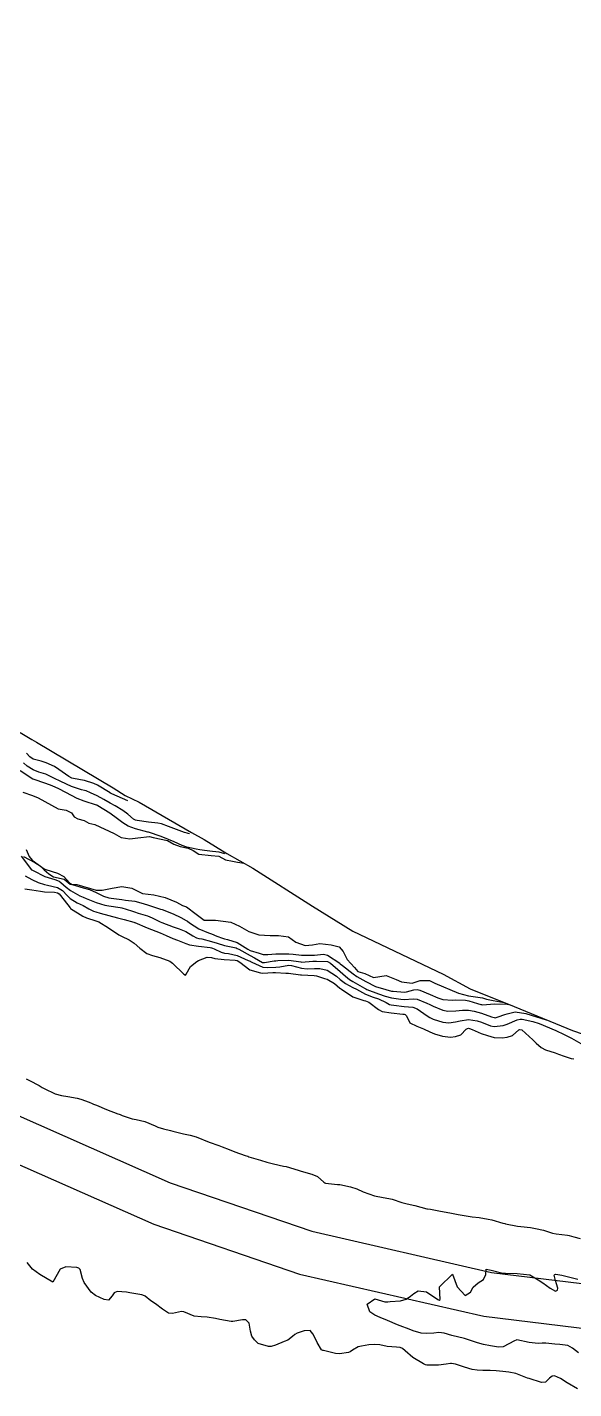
# Model space of a CAD drawing. Header units: metres. Extents: x 307586 to 320046, y 7427249 to 7434250.
# Drawn here: x 309399.5 to 309484.3, y 7432695 to 7432906.3 of the extents above; entities that cross this region are included whole.
import ezdxf

# ---------------------------------------------------------------- set-up
doc = ezdxf.new("R2010")
doc.units = ezdxf.units.M
doc.header["$MEASUREMENT"] = 0
for name, color, linetype in [('Area', 45, 'Continuous'), ('Curvas de Nivel 1m', 11, 'Continuous'), ('Curvas de Nivel 5m', 15, 'Continuous'), ('Hidrografia', 140, 'Continuous'), ('Vias Primárias', 230, 'Continuous')]:
    doc.layers.add(name, color=color, linetype=linetype)

msp = doc.modelspace()

# ---------------------------------------------------------------- linework, layer by layer
at = {"layer": 'Area'}
msp.add_polyline3d([(309398.41, 7432796.81, 708.44), (309400.2, 7432795.7, 711.33), (309400.92, 7432795.33, 710.07), (309412.81, 7432788.23, 707.83), (309414.69, 7432787.05, 708.38), (309416.87, 7432786.01, 707.44), (309424.99, 7432781.31, 706.2), (309426.97, 7432780.22, 706.27), (309430.44, 7432778.04, 706.43), (309434.5, 7432775.78, 706.31), (309443.78, 7432769.84, 706.25), (309449.99, 7432765.97, 708.17), (309464.03, 7432759.3, 708.29), (309468.23, 7432757.04, 710.89), (309475.04, 7432754.27, 710.53), (309484.09, 7432750.57, 715.62), (309517.76, 7432739, 712.2)], dxfattribs=at)
at = {"layer": 'Curvas de Nivel 1m', "flags": 128}
for points, elevation in [([(309415.13, 7432786.21), (309412.64, 7432787.29), (309412.4, 7432787.4), (309412.37, 7432787.41), (309412.34, 7432787.43), (309410.39, 7432788.66), (309409.85, 7432788.92), (309408.39, 7432789.37), (309407.75, 7432789.49), (309406.4, 7432789.72), (309405.93, 7432789.98), (309404.42, 7432791.08), (309403.71, 7432791.53), (309402.43, 7432792.13), (309401.64, 7432792.35), (309400.43, 7432792.69), (309399.91, 7432793.05), (309399.39, 7432793.59)], 709), ([(309424.67, 7432781.1), (309424.46, 7432781.13), (309424.3, 7432781.17), (309423.92, 7432781.29), (309421.43, 7432782.2), (309420.32, 7432782.63), (309419.74, 7432782.76), (309418.32, 7432782.9), (309416.55, 7432783.15), (309416.32, 7432783.21), (309416.19, 7432783.25), (309416, 7432783.38), (309415.1, 7432784.16), (309414.34, 7432784.71), (309413.16, 7432785.42), (309412.35, 7432785.87), (309411.38, 7432786.42), (309410.37, 7432786.97), (309409.3, 7432787.47), (309408.65, 7432787.75), (309408.38, 7432787.82), (309407.94, 7432787.92), (309406.38, 7432788.43), (309404.71, 7432789.2), (309404.39, 7432789.35), (309404.28, 7432789.41), (309404.04, 7432789.53), (309402.4, 7432790.34), (309401.29, 7432790.68), (309400.41, 7432791), (309399.51, 7432791.58), (309398.93, 7432792.1)], 708), ([(309430.15, 7432777.96), (309429.27, 7432778.22), (309428.26, 7432778.37), (309427.01, 7432778.5), (309426.27, 7432778.61), (309425.7, 7432778.7), (309424.27, 7432779.03), (309423.52, 7432779.3), (309422.28, 7432779.83), (309421.4, 7432780.2), (309420.29, 7432780.65), (309418.33, 7432781.33), (309418.3, 7432781.34), (309418.23, 7432781.36), (309416.31, 7432781.85), (309415.18, 7432782.26), (309414.32, 7432782.78), (309413.5, 7432783.42), (309412.33, 7432784.27), (309410.45, 7432785.45), (309410.34, 7432785.51), (309410.25, 7432785.54), (309408.35, 7432786.18), (309407.26, 7432786.59), (309406.37, 7432787.01), (309405.48, 7432787.51), (309404.38, 7432788.07), (309403.37, 7432788.53), (309402.39, 7432788.92), (309400.42, 7432789.55), (309400.39, 7432789.55), (309398.41, 7432790.87)], 707), ([(309399.33, 7432778.65), (309399.81, 7432777.58), (309400.24, 7432776.99), (309402.11, 7432775.67), (309402.22, 7432775.6), (309402.36, 7432775.55), (309404.22, 7432774.97), (309405.18, 7432774.48), (309406.04, 7432773.5), (309406.12, 7432773.42), (309406.2, 7432773.36), (309406.47, 7432773.23), (309408.2, 7432772.72), (309409.18, 7432772.45), (309410.19, 7432772), (309411.33, 7432771.44), (309412.18, 7432771.16), (309412.5, 7432771.1), (309414.18, 7432770.89), (309414.76, 7432770.81), (309416.17, 7432770.62), (309417.14, 7432770.4), (309418.16, 7432770.08), (309420.03, 7432769.46), (309420.15, 7432769.42), (309420.45, 7432769.33), (309422.15, 7432768.69), (309423.34, 7432768.1), (309424.14, 7432767.66), (309424.36, 7432767.51), (309424.66, 7432767.28), (309426.12, 7432766.37), (309427.63, 7432765.73), (309428.11, 7432765.56), (309428.89, 7432765.23), (309429.79, 7432764.91), (309430.1, 7432764.82), (309430.59, 7432764.71), (309432.09, 7432764.21), (309433.72, 7432763.17), (309434.08, 7432762.99), (309435.48, 7432762.55), (309436.08, 7432762.38), (309436.84, 7432762.36), (309438.08, 7432762.46), (309439.45, 7432762.48), (309440.08, 7432762.46), (309440.77, 7432762.39), (309442.07, 7432762.27), (309442.88, 7432762.25), (309444.08, 7432762.28), (309445.44, 7432762.39), (309446.08, 7432762.26), (309447.99, 7432761), (309448.06, 7432760.94), (309448.39, 7432760.66), (309450.04, 7432759.36), (309450.61, 7432758.96), (309452.03, 7432758.17), (309453.54, 7432757.41), (309454.02, 7432757.24), (309454.27, 7432757.18), (309455.11, 7432756.91), (309456.01, 7432756.69), (309456.25, 7432756.66), (309458.01, 7432756.54), (309458.32, 7432756.56), (309459.5, 7432756.86), (309460.01, 7432756.95), (309460.41, 7432756.85), (309462, 7432756.15), (309463.19, 7432755.62), (309463.99, 7432755.36), (309465.49, 7432755.28), (309465.99, 7432755.32), (309467.48, 7432755.27), (309467.99, 7432755.17), (309469.37, 7432754.74), (309469.87, 7432754.62), (309469.98, 7432754.6), (309470.14, 7432754.56), (309471.98, 7432754.69), (309472, 7432754.69), (309473.98, 7432754.65), (309474.02, 7432754.65), (309474.06, 7432754.65), (309474.15, 7432754.62)], 707), ([(309398.58, 7432777.6), (309399.71, 7432776.1), (309400.11, 7432775.57), (309400.17, 7432775.51), (309400.22, 7432775.48), (309400.41, 7432775.38), (309402.21, 7432774.49), (309403.76, 7432773.98), (309404.21, 7432773.86), (309404.43, 7432773.75), (309404.7, 7432773.52), (309405.52, 7432772.83), (309406.19, 7432772.32), (309407.67, 7432771.49), (309408.18, 7432771.24), (309408.62, 7432771.03), (309410.17, 7432770.43), (309411.56, 7432770.04), (309412.16, 7432769.91), (309413.92, 7432769.65), (309414.16, 7432769.6), (309414.87, 7432769.4), (309415.84, 7432769.07), (309416.15, 7432768.97), (309416.73, 7432768.79), (309418.14, 7432768.35), (309418.87, 7432768.07), (309420.13, 7432767.44), (309420.37, 7432767.33), (309422.12, 7432766.67), (309423.06, 7432766.36), (309424.11, 7432765.93), (309425.21, 7432765.27), (309425.77, 7432764.94), (309426.1, 7432764.85), (309426.58, 7432764.77), (309428.09, 7432764.4), (309428.98, 7432764.12), (309430.09, 7432763.76), (309431.9, 7432763.38), (309432.08, 7432763.32), (309432.31, 7432763.19), (309434.07, 7432762.22), (309434.78, 7432761.87), (309436.01, 7432761.14), (309436.06, 7432761.11), (309436.09, 7432761.11), (309436.31, 7432761.14), (309437.82, 7432761.37), (309438.07, 7432761.39), (309438.37, 7432761.41), (309440.07, 7432761.49), (309441.94, 7432761.2), (309442.06, 7432761.19), (309443.81, 7432761.31), (309444.07, 7432761.33), (309444.36, 7432761.34), (309446.07, 7432761.26), (309446.57, 7432761.01), (309448.04, 7432759.75), (309448.88, 7432758.99), (309449.52, 7432758.47), (309450.02, 7432758.16), (309451.84, 7432757.13), (309452.01, 7432757.03), (309452.2, 7432756.95), (309454, 7432756.26), (309455.01, 7432755.9), (309455.99, 7432755.65), (309457.45, 7432755.42), (309457.99, 7432755.39), (309459.36, 7432755.49), (309459.99, 7432755.44), (309461.51, 7432754.83), (309461.98, 7432754.58), (309462.45, 7432754.36), (309463.97, 7432753.74), (309464.75, 7432753.58), (309465.97, 7432753.6), (309467.03, 7432753.72), (309467.97, 7432753.72), (309468.81, 7432753.59), (309469.97, 7432753.27), (309471.52, 7432752.71), (309471.96, 7432752.57), (309472.11, 7432752.56), (309472.55, 7432752.7), (309473.61, 7432753.05), (309473.97, 7432753.16), (309475.19, 7432753.45), (309476.86, 7432753.21), (309479.98, 7432752.21)], 708), ([(309399.2, 7432774.57), (309400.21, 7432773.99), (309401.19, 7432773.56), (309402.2, 7432773.21), (309402.62, 7432773.12), (309404.2, 7432772.74), (309404.96, 7432772.29), (309405.72, 7432771.51), (309406.18, 7432771.06), (309407.26, 7432770.39), (309408.16, 7432769.95), (309409.07, 7432769.47), (309409.79, 7432769.1), (309410.15, 7432768.96), (309410.8, 7432768.79), (309412.14, 7432768.43), (309413.5, 7432768.06), (309414.14, 7432767.89), (309414.52, 7432767.79), (309416.04, 7432767.38), (309416.13, 7432767.35), (309416.18, 7432767.33), (309418.12, 7432766.48), (309419.45, 7432766), (309420.11, 7432765.74), (309421.03, 7432765.32), (309422.1, 7432764.84), (309422.82, 7432764.57), (309424.09, 7432764.09), (309424.69, 7432763.88), (309426.09, 7432763.64), (309427.87, 7432763.46), (309428.08, 7432763.42), (309428.22, 7432763.37), (309428.5, 7432763.23), (309429.56, 7432762.7), (309430.08, 7432762.59), (309430.74, 7432762.54), (309432.07, 7432762.23), (309433.79, 7432761.45), (309434.06, 7432761.31), (309434.16, 7432761.26), (309434.33, 7432761.17), (309436.05, 7432760.41), (309436.85, 7432760.33), (309438.05, 7432760.42), (309438.69, 7432760.47), (309440.06, 7432760.69), (309440.49, 7432760.65), (309442.05, 7432760.26), (309442.95, 7432760.16), (309444.05, 7432760.19), (309444.89, 7432760.2), (309446.05, 7432759.94), (309447.46, 7432759.01), (309448.03, 7432758.49), (309448.87, 7432757.84), (309450.02, 7432757.25), (309450.56, 7432756.96), (309452, 7432756.19), (309453.18, 7432755.76), (309453.99, 7432755.48), (309455.17, 7432754.91), (309455.68, 7432754.61), (309455.98, 7432754.53), (309456.39, 7432754.48), (309457.98, 7432754.3), (309459.3, 7432754.19), (309459.97, 7432753.95), (309461.55, 7432752.83), (309461.96, 7432752.57), (309462.45, 7432752.34), (309463.95, 7432751.84), (309464.9, 7432751.74), (309465.95, 7432751.89), (309466.65, 7432752.08), (309467.96, 7432752.29), (309469.31, 7432752.09), (309469.95, 7432751.87), (309471.36, 7432751.31), (309471.95, 7432751.18), (309473.31, 7432751.34), (309473.95, 7432751.54), (309475.52, 7432752.23), (309475.96, 7432752.35), (309476.27, 7432752.35), (309477.96, 7432751.99), (309478.9, 7432751.68), (309481.48, 7432750.59), (309481.94, 7432750.37), (309482.36, 7432750.16), (309483.93, 7432749.39), (309485.4, 7432748.55)], 709), ([(309399.32, 7432743.06), (309399.84, 7432742.81), (309401.35, 7432742.04), (309401.82, 7432741.75), (309402.15, 7432741.55), (309403.81, 7432740.74), (309404.83, 7432740.5), (309405.81, 7432740.34), (309407.22, 7432740.06), (309407.8, 7432739.94), (309409.13, 7432739.46), (309409.57, 7432739.23), (309409.79, 7432739.15), (309410.26, 7432738.97), (309411.78, 7432738.29), (309413.56, 7432737.62), (309413.77, 7432737.57), (309413.91, 7432737.54), (309414.23, 7432737.4), (309415.77, 7432736.87), (309416.39, 7432736.75), (309417.76, 7432736.43), (309419.33, 7432735.76), (309419.75, 7432735.58), (309420.64, 7432735.32), (309421.74, 7432735.05), (309422.09, 7432734.96), (309423.74, 7432734.56), (309424.8, 7432734.34), (309425.73, 7432734.08), (309427.72, 7432733.24), (309429.21, 7432732.71), (309429.72, 7432732.54), (309430.81, 7432732.1), (309431.71, 7432731.72), (309433.3, 7432731.17), (309433.7, 7432731.05), (309433.88, 7432730.99), (309435.69, 7432730.43), (309436.68, 7432730.14), (309437.68, 7432729.87), (309439.24, 7432729.54), (309439.68, 7432729.45), (309440.87, 7432729.08), (309441.67, 7432728.82), (309442.01, 7432728.73), (309443.67, 7432728.29), (309444.53, 7432727.91), (309445.51, 7432727.02), (309445.65, 7432726.92), (309445.79, 7432726.88), (309447.65, 7432726.69), (309447.99, 7432726.65), (309449.64, 7432726.33), (309450.61, 7432725.99), (309451.63, 7432725.55), (309453.37, 7432724.93), (309453.62, 7432724.86), (309455.28, 7432724.56), (309455.62, 7432724.51), (309456.12, 7432724.39), (309457.61, 7432723.9), (309458.43, 7432723.68), (309459.61, 7432723.43), (309461.51, 7432722.92), (309461.6, 7432722.9), (309462.08, 7432722.83), (309463.6, 7432722.56), (309465.07, 7432722.26), (309465.6, 7432722.16), (309466.36, 7432722.01), (309467.59, 7432721.79), (309468.52, 7432721.68), (309469.59, 7432721.55), (309470.99, 7432721.31), (309471.59, 7432721.17), (309473.27, 7432720.69), (309473.58, 7432720.6), (309473.69, 7432720.58), (309475.58, 7432720.2), (309476.08, 7432720.15), (309477.57, 7432720), (309478.33, 7432719.87), (309479.57, 7432719.58), (309481.01, 7432719.14), (309481.56, 7432719.01), (309483.31, 7432718.82), (309483.56, 7432718.77), (309484.28, 7432718.56), (309485.28, 7432718.27)], 711), ([(309484.84, 7432694.98), (309483.28, 7432695.9), (309482.22, 7432696.58), (309481.3, 7432696.98), (309480.94, 7432696.95), (309480.52, 7432696.6), (309479.88, 7432696.01), (309479.28, 7432695.96), (309477.38, 7432696.55), (309477.29, 7432696.58), (309477.13, 7432696.64), (309475.3, 7432697.33), (309474.2, 7432697.57), (309473.3, 7432697.65), (309472.26, 7432697.74), (309471.3, 7432697.81), (309470.2, 7432697.82), (309469.3, 7432697.85), (309468.54, 7432697.97), (309467.31, 7432698.34), (309465.92, 7432698.77), (309465.31, 7432698.92), (309465.18, 7432698.92), (309464.47, 7432698.79), (309463.31, 7432698.64), (309461.49, 7432698.65), (309461.31, 7432698.69), (309460.98, 7432698.83), (309459.33, 7432699.83), (309458.13, 7432700.87), (309457.7, 7432701.23), (309457.35, 7432701.38), (309456.79, 7432701.44), (309455.35, 7432701.54), (309454.2, 7432701.77), (309453.35, 7432701.85), (309452.51, 7432701.77), (309451.35, 7432701.6), (309450.83, 7432701.48), (309449.98, 7432700.96), (309449.62, 7432700.69), (309449.34, 7432700.6), (309447.93, 7432700.4), (309447.33, 7432700.46), (309445.46, 7432700.9), (309445.34, 7432700.93), (309445.16, 7432701.02), (309444.47, 7432702.15), (309444.05, 7432703.04), (309443.82, 7432703.5), (309443.37, 7432704), (309442.48, 7432703.96), (309441.37, 7432703.62), (309441.02, 7432703.42), (309440.65, 7432703.08), (309439.91, 7432702.53), (309439.36, 7432702.31), (309437.99, 7432701.75), (309437.35, 7432701.55), (309436.92, 7432701.55), (309435.35, 7432702.02), (309434.76, 7432702.55), (309434.34, 7432703.16), (309434.15, 7432703.94), (309433.92, 7432705.16), (309433.39, 7432705.65), (309432.88, 7432705.68), (309431.39, 7432705.44), (309431.14, 7432705.44), (309429.39, 7432705.75), (309428.73, 7432705.88), (309427.4, 7432706.1), (309426.5, 7432706.14), (309425.4, 7432706.24), (309423.79, 7432706.9), (309423.41, 7432706.99), (309422.04, 7432706.66), (309421.4, 7432706.73), (309420.5, 7432707.32), (309419.42, 7432708.15), (309418.7, 7432708.61), (309417.78, 7432709.35), (309417.44, 7432709.51), (309417.26, 7432709.54), (309415.44, 7432709.84), (309414.88, 7432709.95), (309413.44, 7432710.07), (309412.99, 7432709.87), (309412.66, 7432709.42), (309412.12, 7432708.73), (309411.43, 7432708.81), (309410.11, 7432709.44), (309409.44, 7432709.97), (309408.32, 7432711.47), (309408.07, 7432712.07), (309407.7, 7432713.48), (309407.62, 7432713.61), (309407.49, 7432713.69), (309407.19, 7432713.78), (309405.49, 7432713.92), (309404.62, 7432713.51), (309403.46, 7432711.53), (309401.47, 7432712.73), (309400.33, 7432713.56), (309399.49, 7432714.57)], 711), ([(309485, 7432700.55), (309484.08, 7432701.29), (309483.35, 7432701.68), (309482.12, 7432701.82), (309481.36, 7432701.9), (309479.93, 7432702.03), (309479.36, 7432702.03), (309478.76, 7432702.02), (309477.36, 7432702.13), (309475.47, 7432702.55), (309475.36, 7432702.53), (309475.09, 7432702.4), (309473.35, 7432701.47), (309472.62, 7432701.42), (309471.35, 7432701.66), (309470.26, 7432701.82), (309469.36, 7432702.09), (309468.89, 7432702.27), (309467.36, 7432702.76), (309465.37, 7432703.23), (309464.18, 7432703.61), (309463.37, 7432703.7), (309462.57, 7432703.62), (309461.37, 7432703.53), (309460.61, 7432703.6), (309459.37, 7432703.98), (309458.77, 7432704.25), (309457.38, 7432704.73), (309456.92, 7432704.88), (309455.39, 7432705.59), (309454.27, 7432706.05), (309453.4, 7432706.38), (309452.65, 7432706.94), (309452.26, 7432708.11), (309453.43, 7432708.93), (309455, 7432708.48), (309455.43, 7432708.49), (309455.82, 7432708.51), (309457.43, 7432708.62), (309458.3, 7432708.87), (309458.94, 7432709.36), (309459.45, 7432709.78), (309460.13, 7432710.16), (309461.45, 7432710.02), (309463.21, 7432708.81), (309463.43, 7432708.73), (309463.56, 7432708.81), (309463.46, 7432710.81), (309465.48, 7432712.78), (309466.21, 7432710.77), (309467.44, 7432709.46), (309468.25, 7432709.95), (309468.66, 7432710.74), (309469.47, 7432711.44), (309470.29, 7432711.91), (309470.63, 7432712.72), (309470.7, 7432713.51), (309471.49, 7432713.36), (309473.26, 7432712.92), (309473.49, 7432712.91), (309473.7, 7432712.91), (309475.48, 7432712.85), (309477.48, 7432712.64), (309478.75, 7432711.89), (309479.47, 7432711.44), (309480.62, 7432710.6), (309481.46, 7432710.13), (309481.76, 7432710.28), (309481.81, 7432710.59), (309481.47, 7432711.76), (309481.22, 7432712.59), (309481.35, 7432712.73), (309481.48, 7432712.75), (309482.43, 7432712.58), (309483.48, 7432712.35), (309484.93, 7432712)], 712)]:
    msp.add_lwpolyline(points, dxfattribs=dict(at, elevation=elevation))
at = {"layer": 'Curvas de Nivel 5m', "elevation": 710, "flags": 128}
msp.add_lwpolyline([(309399.14, 7432772.54), (309400.19, 7432772.38), (309401.54, 7432772.21), (309402.19, 7432772.1), (309403.72, 7432772.01), (309404.19, 7432771.91), (309404.43, 7432771.77), (309404.66, 7432771.52), (309406.15, 7432769.58), (309406.23, 7432769.5), (309408.14, 7432768.3), (309408.7, 7432768.04), (309410.13, 7432767.61), (309410.59, 7432767.45), (309412.12, 7432766.5), (309413.73, 7432765.41), (309414.1, 7432765.2), (309415.32, 7432764.62), (309416.09, 7432764.11), (309416.97, 7432763.37), (309418.07, 7432762.54), (309418.92, 7432762.19), (309420.07, 7432761.9), (309421.62, 7432761.31), (309422.06, 7432761.03), (309423.78, 7432759.29), (309424.03, 7432759.17), (309424.14, 7432759.29), (309424.85, 7432760.48), (309425.79, 7432761.26), (309426.06, 7432761.41), (309427.39, 7432761.93), (309428.07, 7432761.9), (309428.6, 7432761.76), (309430.07, 7432761.57), (309431.77, 7432761.49), (309432.07, 7432761.43), (309432.47, 7432761.19), (309434.05, 7432760), (309435.68, 7432759.51), (309436.04, 7432759.49), (309437.61, 7432759.55), (309438.04, 7432759.56), (309439.64, 7432759.49), (309440.04, 7432759.47), (309441.88, 7432759.23), (309442.03, 7432759.21), (309444, 7432759.08), (309444.03, 7432759.08), (309444.39, 7432759.04), (309445.64, 7432758.64), (309446.03, 7432758.51), (309447.17, 7432757.86), (309448.01, 7432757.14), (309448.1, 7432757.09), (309448.24, 7432757), (309450, 7432755.79), (309451.7, 7432755.24), (309451.99, 7432755.15), (309452.47, 7432754.95), (309453.97, 7432753.81), (309454.56, 7432753.51), (309455.97, 7432753.3), (309457.75, 7432753.1), (309457.96, 7432753.08), (309458.13, 7432753.04), (309458.36, 7432752.87), (309458.87, 7432751.78), (309459.95, 7432751.26), (309460.97, 7432750.84), (309461.94, 7432750.34), (309462.68, 7432750.07), (309463.93, 7432749.7), (309465.15, 7432749.56), (309465.93, 7432749.63), (309466.78, 7432749.92), (309467.58, 7432750.76), (309467.81, 7432750.9), (309467.94, 7432750.92), (309468.09, 7432750.9), (309468.51, 7432750.75), (309469.93, 7432750.1), (309470.88, 7432749.77), (309471.92, 7432749.49), (309473.19, 7432749.43), (309473.93, 7432749.53), (309474.79, 7432749.81), (309475.75, 7432750.66), (309475.94, 7432750.73), (309476.22, 7432750.66), (309477.92, 7432749.14), (309478.46, 7432748.63), (309479.23, 7432747.95), (309479.9, 7432747.56), (309481.41, 7432747.09), (309481.9, 7432746.92), (309482.82, 7432746.58), (309483.89, 7432746.25), (309484.29, 7432746.16)], dxfattribs=at)
at = {"layer": 'Hidrografia'}
for points, elevation in [([(309398.84, 7432787.57), (309400.3, 7432787.02), (309401.21, 7432786.67), (309404.28, 7432784.99), (309405.53, 7432784.78), (309406.37, 7432784.36), (309406.78, 7432783.74), (309407.34, 7432783.39), (309408.31, 7432783.18), (309409.08, 7432782.76), (309409.98, 7432782.55), (309412.98, 7432781.16), (309414.09, 7432780.54), (309415.41, 7432780.33), (309416.66, 7432780.47), (309418.47, 7432780.68), (309419.03, 7432780.54), (309421.27, 7432780.04), (309422.25, 7432779.48), (309423.22, 7432779.14), (309424.47, 7432778.86), (309425.24, 7432778.51), (309426.14, 7432777.95), (309428.02, 7432777.75), (309429.21, 7432777.61), (309430.25, 7432777.05), (309431.36, 7432776.84), (309432.13, 7432776.7), (309433.13, 7432776.55)], 706.07), ([(309398.9, 7432777.55), (309400.67, 7432776.62), (309401.5, 7432776.1), (309402.12, 7432775.48), (309402.85, 7432774.86), (309403.57, 7432774.44), (309405.23, 7432774.03), (309406.17, 7432773.3), (309407.2, 7432773.2), (309410.21, 7432772.37), (309411.15, 7432772.37), (309412.7, 7432772.68), (309414.15, 7432772.89), (309415.71, 7432772.68), (309417.37, 7432771.85), (309419.13, 7432771.64), (309420.9, 7432771.23), (309422.66, 7432770.5), (309423.59, 7432769.98), (309424.22, 7432769.78), (309425.7, 7432768.62), (309426.94, 7432767.69), (309428.71, 7432767.69), (309431.09, 7432767.38), (309432.44, 7432766.76), (309433.89, 7432765.93), (309435.45, 7432765.41), (309437.21, 7432765.31), (309438.46, 7432765.31), (309440.01, 7432765.1), (309441.16, 7432764.27), (309442.61, 7432763.75), (309443.75, 7432763.85), (309444.89, 7432764.06), (309446.65, 7432763.85), (309447.9, 7432763.54), (309448.52, 7432762.82), (309449.14, 7432761.57), (309450.29, 7432760.33), (309450.8, 7432759.71), (309451.86, 7432759.39), (309453.21, 7432758.77), (309455.18, 7432759.08), (309456.73, 7432758.46), (309457.56, 7432758.14), (309459.22, 7432757.94), (309460.47, 7432758.35), (309461.92, 7432758.35), (309462.75, 7432757.94), (309466.38, 7432756.38), (309467.94, 7432755.97), (309470.12, 7432755.66), (309470.74, 7432755.45), (309471.78, 7432755.24), (309473.48, 7432754.9)], 715.41)]:
    msp.add_lwpolyline(points, dxfattribs=dict(at, elevation=elevation))
at = {"layer": 'Vias Primárias'}
for points in [[(309068.68, 7433019.19), (309110.51, 7432980.64), (309168.6, 7432927.64), (309228.14, 7432873.12), (309282.98, 7432823.29), (309329.07, 7432783.1), (309355.56, 7432762), (309388.93, 7432741.4), (309421.67, 7432726.94), (309443.65, 7432719.43), (309471.52, 7432713.02), (309511.46, 7432708.15)], [(309105.84, 7432975.56), (309163.95, 7432922.55), (309223.5, 7432868.03), (309278.39, 7432818.14), (309324.65, 7432777.8), (309351.58, 7432756.35), (309385.71, 7432735.28), (309419.16, 7432720.51), (309441.76, 7432712.78), (309470.33, 7432706.22), (309510.92, 7432701.26)]]:
    msp.add_lwpolyline(points, dxfattribs=at)

doc.saveas('drawing.dxf')
